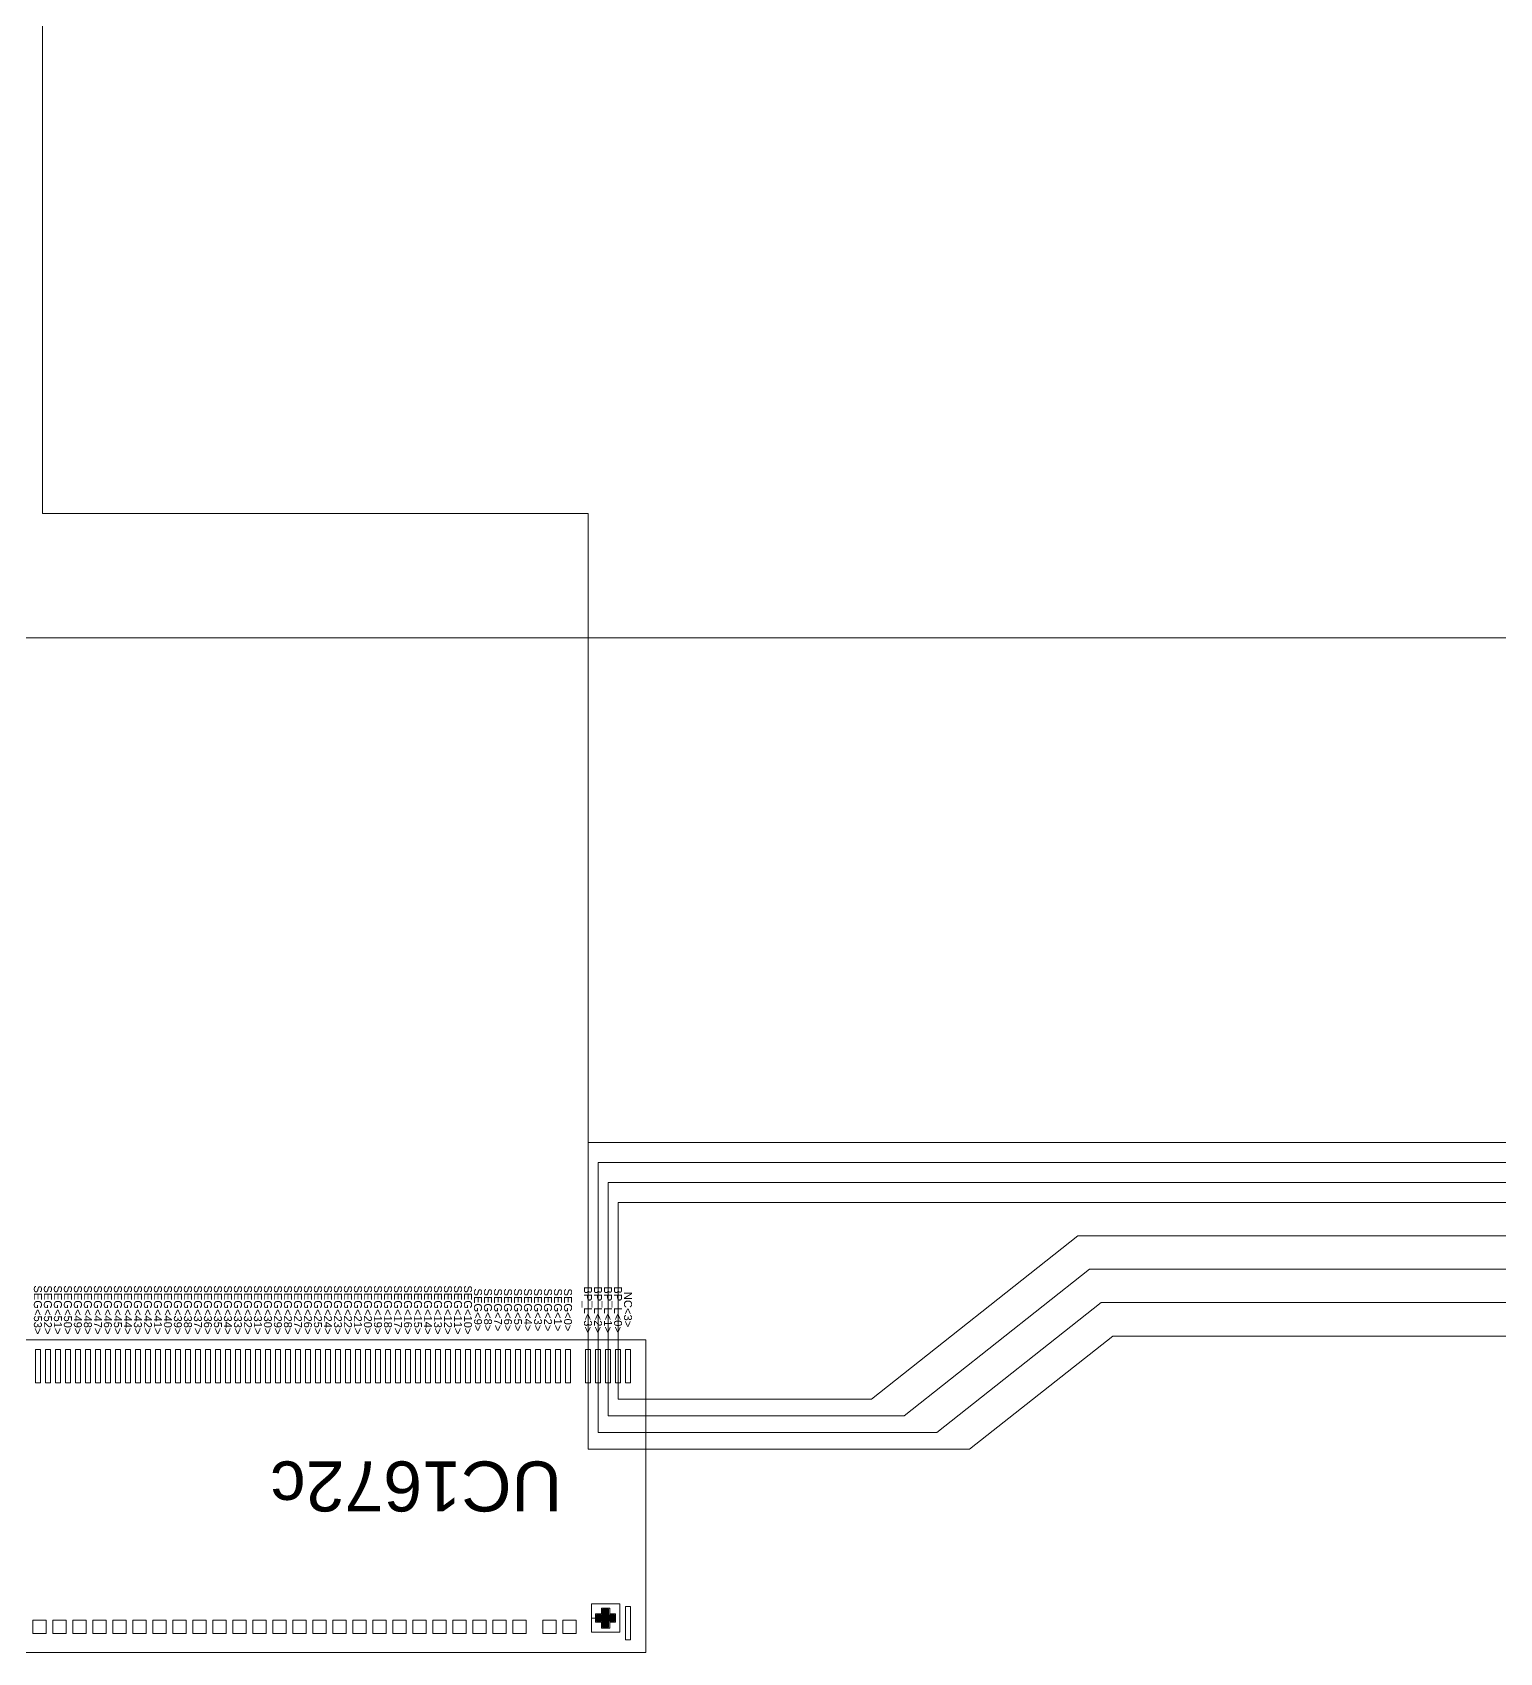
# Model space of a CAD drawing. Extents: x 105 to 1195, y -174 to 82.
# Drawn here: x 895.045 to 899.446, y -113.41 to -108.551 of the extents above; entities that cross this region are included whole.
import ezdxf
from ezdxf.enums import TextEntityAlignment as Align

# ---------------------------------------------------------------- set-up
doc = ezdxf.new("R2010")
doc.units = 0
doc.header["$MEASUREMENT"] = 0
doc.linetypes.add('AUSGEZOGEN', pattern=[0])
doc.layers.get('0').update_dxf_attribs({"linetype": 'AUSGEZOGEN'})
doc.layers.add('COM', color=1, linetype='Continuous')
doc.layers.add('S', color=2, linetype='Continuous', lineweight=0)
doc.styles.add('Arial', font='arial.ttf', dxfattribs={"height": 24})

# ---------------------------------------------------------------- blocks, each defined once
blk = doc.blocks.new('0')
at = {"lineweight": 5}
blk.add_line((86, 6), (0, 6), dxfattribs=at)
for points in [[(41.3313, 2.9562), (41.3313, 3.8942), (37.2933, 3.8942), (37.2933, 2.9562)], [(39.5158, 3.7652), (39.5158, 3.8652), (39.5008, 3.8652), (39.5008, 3.7652)], [(39.5458, 3.7652), (39.5458, 3.8652), (39.5308, 3.8652), (39.5308, 3.7652)], [(39.5758, 3.7652), (39.5758, 3.8652), (39.5608, 3.8652), (39.5608, 3.7652)], [(39.6058, 3.7652), (39.6058, 3.8652), (39.5908, 3.8652), (39.5908, 3.7652)], [(39.6358, 3.7652), (39.6358, 3.8652), (39.6208, 3.8652), (39.6208, 3.7652)], [(39.6658, 3.7652), (39.6658, 3.8652), (39.6508, 3.8652), (39.6508, 3.7652)], [(39.6958, 3.7652), (39.6958, 3.8652), (39.6808, 3.8652), (39.6808, 3.7652)], [(39.7258, 3.7652), (39.7258, 3.8652), (39.7108, 3.8652), (39.7108, 3.7652)], [(39.7558, 3.7652), (39.7558, 3.8652), (39.7408, 3.8652), (39.7408, 3.7652)], [(39.7858, 3.7652), (39.7858, 3.8652), (39.7708, 3.8652), (39.7708, 3.7652)], [(39.8158, 3.7652), (39.8158, 3.8652), (39.8008, 3.8652), (39.8008, 3.7652)], [(39.8458, 3.7652), (39.8458, 3.8652), (39.8308, 3.8652), (39.8308, 3.7652)], [(39.8758, 3.7652), (39.8758, 3.8652), (39.8608, 3.8652), (39.8608, 3.7652)], [(39.9058, 3.7652), (39.9058, 3.8652), (39.8908, 3.8652), (39.8908, 3.7652)], [(39.9358, 3.7652), (39.9358, 3.8652), (39.9208, 3.8652), (39.9208, 3.7652)], [(39.9658, 3.7652), (39.9658, 3.8652), (39.9508, 3.8652), (39.9508, 3.7652)], [(39.9958, 3.7652), (39.9958, 3.8652), (39.9808, 3.8652), (39.9808, 3.7652)], [(40.0258, 3.7652), (40.0258, 3.8652), (40.0108, 3.8652), (40.0108, 3.7652)], [(40.0558, 3.7652), (40.0558, 3.8652), (40.0408, 3.8652), (40.0408, 3.7652)], [(40.0858, 3.7652), (40.0858, 3.8652), (40.0708, 3.8652), (40.0708, 3.7652)], [(40.1158, 3.7652), (40.1158, 3.8652), (40.1008, 3.8652), (40.1008, 3.7652)], [(40.1458, 3.7652), (40.1458, 3.8652), (40.1308, 3.8652), (40.1308, 3.7652)], [(40.1758, 3.7652), (40.1758, 3.8652), (40.1608, 3.8652), (40.1608, 3.7652)], [(40.2058, 3.7652), (40.2058, 3.8652), (40.1908, 3.8652), (40.1908, 3.7652)], [(40.2358, 3.7652), (40.2358, 3.8652), (40.2208, 3.8652), (40.2208, 3.7652)], [(40.2658, 3.7652), (40.2658, 3.8652), (40.2508, 3.8652), (40.2508, 3.7652)], [(40.2958, 3.7652), (40.2958, 3.8652), (40.2808, 3.8652), (40.2808, 3.7652)], [(40.3258, 3.7652), (40.3258, 3.8652), (40.3108, 3.8652), (40.3108, 3.7652)], [(40.3558, 3.7652), (40.3558, 3.8652), (40.3408, 3.8652), (40.3408, 3.7652)], [(40.3858, 3.7652), (40.3858, 3.8652), (40.3708, 3.8652), (40.3708, 3.7652)], [(40.4158, 3.7652), (40.4158, 3.8652), (40.4008, 3.8652), (40.4008, 3.7652)], [(40.4458, 3.7652), (40.4458, 3.8652), (40.4308, 3.8652), (40.4308, 3.7652)], [(40.4758, 3.7652), (40.4758, 3.8652), (40.4608, 3.8652), (40.4608, 3.7652)], [(40.5058, 3.7652), (40.5058, 3.8652), (40.4908, 3.8652), (40.4908, 3.7652)], [(40.5358, 3.7652), (40.5358, 3.8652), (40.5208, 3.8652), (40.5208, 3.7652)], [(40.5658, 3.7652), (40.5658, 3.8652), (40.5508, 3.8652), (40.5508, 3.7652)], [(40.5958, 3.7652), (40.5958, 3.8652), (40.5808, 3.8652), (40.5808, 3.7652)], [(40.6258, 3.7652), (40.6258, 3.8652), (40.6108, 3.8652), (40.6108, 3.7652)], [(40.6558, 3.7652), (40.6558, 3.8652), (40.6408, 3.8652), (40.6408, 3.7652)], [(40.6858, 3.7652), (40.6858, 3.8652), (40.6708, 3.8652), (40.6708, 3.7652)], [(40.7158, 3.7652), (40.7158, 3.8652), (40.7008, 3.8652), (40.7008, 3.7652)], [(40.7458, 3.7652), (40.7458, 3.8652), (40.7308, 3.8652), (40.7308, 3.7652)], [(40.7758, 3.7652), (40.7758, 3.8652), (40.7608, 3.8652), (40.7608, 3.7652)], [(40.8058, 3.7652), (40.8058, 3.8652), (40.7908, 3.8652), (40.7908, 3.7652)], [(40.8358, 3.7652), (40.8358, 3.8652), (40.8208, 3.8652), (40.8208, 3.7652)], [(40.8658, 3.7652), (40.8658, 3.8652), (40.8508, 3.8652), (40.8508, 3.7652)], [(40.8958, 3.7652), (40.8958, 3.8652), (40.8808, 3.8652), (40.8808, 3.7652)], [(40.9258, 3.7652), (40.9258, 3.8652), (40.9108, 3.8652), (40.9108, 3.7652)], [(40.9558, 3.7652), (40.9558, 3.8652), (40.9408, 3.8652), (40.9408, 3.7652)], [(40.9858, 3.7652), (40.9858, 3.8652), (40.9708, 3.8652), (40.9708, 3.7652)], [(41.0158, 3.7652), (41.0158, 3.8652), (41.0008, 3.8652), (41.0008, 3.7652)], [(41.0458, 3.7652), (41.0458, 3.8652), (41.0308, 3.8652), (41.0308, 3.7652)], [(41.0758, 3.7652), (41.0758, 3.8652), (41.0608, 3.8652), (41.0608, 3.7652)], [(41.1058, 3.7652), (41.1058, 3.8652), (41.0908, 3.8652), (41.0908, 3.7652)], [(41.1658, 3.7652), (41.1658, 3.8652), (41.1508, 3.8652), (41.1508, 3.7652)], [(41.1958, 3.7652), (41.1958, 3.8652), (41.1808, 3.8652), (41.1808, 3.7652)], [(41.2258, 3.7652), (41.2258, 3.8652), (41.2108, 3.8652), (41.2108, 3.7652)], [(41.2558, 3.7652), (41.2558, 3.8652), (41.2408, 3.8652), (41.2408, 3.7652)], [(41.2858, 3.7652), (41.2858, 3.8652), (41.2708, 3.8652), (41.2708, 3.7652)], [(41.2533, 3.1022), (41.1683, 3.1022), (41.1683, 3.0172), (41.2533, 3.0172)], [(41.1983, 3.0722), (41.1983, 3.0897), (41.2233, 3.0897), (41.2233, 3.0722), (41.2408, 3.0722), (41.2408, 3.0472), (41.2233, 3.0472), (41.2233, 3.0297), (41.1983, 3.0297), (41.1983, 3.0472), (41.1808, 3.0472), (41.1808, 3.0722)], [(41.185, 3.0679), (41.185, 3.0691), (41.1838, 3.0691), (41.1838, 3.0679)], [(41.185, 3.0657), (41.185, 3.0669), (41.1838, 3.0669), (41.1838, 3.0657)], [(41.185, 3.0635), (41.185, 3.0647), (41.1838, 3.0647), (41.1838, 3.0635)], [(41.185, 3.0613), (41.185, 3.0625), (41.1838, 3.0625), (41.1838, 3.0613)], [(41.1872, 3.0691), (41.186, 3.0691), (41.186, 3.0679), (41.1872, 3.0679)], [(41.1872, 3.0669), (41.186, 3.0669), (41.186, 3.0657), (41.1872, 3.0657)], [(41.1872, 3.0647), (41.186, 3.0647), (41.186, 3.0635), (41.1872, 3.0635)], [(41.1872, 3.0625), (41.186, 3.0625), (41.186, 3.0613), (41.1872, 3.0613)], [(41.1894, 3.0679), (41.1894, 3.0691), (41.1882, 3.0691), (41.1882, 3.0679)], [(41.1894, 3.0657), (41.1894, 3.0669), (41.1882, 3.0669), (41.1882, 3.0657)], [(41.1894, 3.0635), (41.1894, 3.0647), (41.1882, 3.0647), (41.1882, 3.0635)], [(41.1894, 3.0613), (41.1894, 3.0625), (41.1882, 3.0625), (41.1882, 3.0613)], [(41.1916, 3.0679), (41.1916, 3.0691), (41.1904, 3.0691), (41.1904, 3.0679)], [(41.1916, 3.0657), (41.1916, 3.0669), (41.1904, 3.0669), (41.1904, 3.0657)], [(41.1916, 3.0635), (41.1916, 3.0647), (41.1904, 3.0647), (41.1904, 3.0635)], [(41.1916, 3.0613), (41.1916, 3.0625), (41.1904, 3.0625), (41.1904, 3.0613)], [(41.1938, 3.0679), (41.1938, 3.0691), (41.1926, 3.0691), (41.1926, 3.0679)], [(41.1938, 3.0657), (41.1938, 3.0669), (41.1926, 3.0669), (41.1926, 3.0657)], [(41.1938, 3.0635), (41.1938, 3.0647), (41.1926, 3.0647), (41.1926, 3.0635)], [(41.1938, 3.0613), (41.1938, 3.0625), (41.1926, 3.0625), (41.1926, 3.0613)], [(41.196, 3.0679), (41.196, 3.0691), (41.1948, 3.0691), (41.1948, 3.0679)], [(41.196, 3.0657), (41.196, 3.0669), (41.1948, 3.0669), (41.1948, 3.0657)], [(41.196, 3.0635), (41.196, 3.0647), (41.1948, 3.0647), (41.1948, 3.0635)], [(41.196, 3.0613), (41.196, 3.0625), (41.1948, 3.0625), (41.1948, 3.0613)], [(41.1982, 3.0679), (41.1982, 3.0691), (41.197, 3.0691), (41.197, 3.0679)], [(41.1982, 3.0657), (41.1982, 3.0669), (41.197, 3.0669), (41.197, 3.0657)], [(41.1982, 3.0635), (41.1982, 3.0647), (41.197, 3.0647), (41.197, 3.0635)], [(41.1982, 3.0613), (41.1982, 3.0625), (41.197, 3.0625), (41.197, 3.0613)], [(41.2004, 3.0679), (41.2004, 3.0691), (41.1992, 3.0691), (41.1992, 3.0679)], [(41.2004, 3.0657), (41.2004, 3.0669), (41.1992, 3.0669), (41.1992, 3.0657)], [(41.2004, 3.0635), (41.2004, 3.0647), (41.1992, 3.0647), (41.1992, 3.0635)], [(41.2004, 3.0613), (41.2004, 3.0625), (41.1992, 3.0625), (41.1992, 3.0613)], [(41.2026, 3.0855), (41.2026, 3.0867), (41.2014, 3.0867), (41.2014, 3.0855)], [(41.2026, 3.0833), (41.2026, 3.0845), (41.2014, 3.0845), (41.2014, 3.0833)], [(41.2026, 3.0823), (41.2014, 3.0823), (41.2014, 3.0811), (41.2026, 3.0811)], [(41.2026, 3.0789), (41.2026, 3.0801), (41.2014, 3.0801), (41.2014, 3.0789)], [(41.2026, 3.0767), (41.2026, 3.0779), (41.2014, 3.0779), (41.2014, 3.0767)], [(41.2026, 3.0745), (41.2026, 3.0757), (41.2014, 3.0757), (41.2014, 3.0745)], [(41.2026, 3.0735), (41.2014, 3.0735), (41.2014, 3.0723), (41.2026, 3.0723)], [(41.2026, 3.0701), (41.2026, 3.0713), (41.2014, 3.0713), (41.2014, 3.0701)], [(41.2026, 3.0679), (41.2026, 3.0691), (41.2014, 3.0691), (41.2014, 3.0679)], [(41.2026, 3.0669), (41.2014, 3.0669), (41.2014, 3.0657), (41.2026, 3.0657)], [(41.2026, 3.0635), (41.2026, 3.0647), (41.2014, 3.0647), (41.2014, 3.0635)], [(41.2026, 3.0613), (41.2026, 3.0625), (41.2014, 3.0625), (41.2014, 3.0613)], [(41.2048, 3.0855), (41.2048, 3.0867), (41.2036, 3.0867), (41.2036, 3.0855)], [(41.2048, 3.0833), (41.2048, 3.0845), (41.2036, 3.0845), (41.2036, 3.0833)], [(41.2048, 3.0823), (41.2036, 3.0823), (41.2036, 3.0811), (41.2048, 3.0811)], [(41.2048, 3.0789), (41.2048, 3.0801), (41.2036, 3.0801), (41.2036, 3.0789)], [(41.2048, 3.0767), (41.2048, 3.0779), (41.2036, 3.0779), (41.2036, 3.0767)], [(41.2048, 3.0745), (41.2048, 3.0757), (41.2036, 3.0757), (41.2036, 3.0745)], [(41.2048, 3.0735), (41.2036, 3.0735), (41.2036, 3.0723), (41.2048, 3.0723)], [(41.2048, 3.0701), (41.2048, 3.0713), (41.2036, 3.0713), (41.2036, 3.0701)], [(41.2048, 3.0679), (41.2048, 3.0691), (41.2036, 3.0691), (41.2036, 3.0679)], [(41.2048, 3.0657), (41.2048, 3.0669), (41.2036, 3.0669), (41.2036, 3.0657)], [(41.2048, 3.0635), (41.2048, 3.0647), (41.2036, 3.0647), (41.2036, 3.0635)], [(41.2048, 3.0613), (41.2048, 3.0625), (41.2036, 3.0625), (41.2036, 3.0613)], [(41.207, 3.0855), (41.207, 3.0867), (41.2058, 3.0867), (41.2058, 3.0855)], [(41.207, 3.0833), (41.207, 3.0845), (41.2058, 3.0845), (41.2058, 3.0833)], [(41.207, 3.0823), (41.2058, 3.0823), (41.2058, 3.0811), (41.207, 3.0811)], [(41.207, 3.0789), (41.207, 3.0801), (41.2058, 3.0801), (41.2058, 3.0789)], [(41.207, 3.0767), (41.207, 3.0779), (41.2058, 3.0779), (41.2058, 3.0767)], [(41.207, 3.0745), (41.207, 3.0757), (41.2058, 3.0757), (41.2058, 3.0745)], [(41.207, 3.0735), (41.2058, 3.0735), (41.2058, 3.0723), (41.207, 3.0723)], [(41.207, 3.0701), (41.207, 3.0713), (41.2058, 3.0713), (41.2058, 3.0701)], [(41.207, 3.0679), (41.207, 3.0691), (41.2058, 3.0691), (41.2058, 3.0679)], [(41.207, 3.0657), (41.207, 3.0669), (41.2058, 3.0669), (41.2058, 3.0657)], [(41.207, 3.0635), (41.207, 3.0647), (41.2058, 3.0647), (41.2058, 3.0635)], [(41.207, 3.0613), (41.207, 3.0625), (41.2058, 3.0625), (41.2058, 3.0613)], [(41.2092, 3.0855), (41.2092, 3.0867), (41.208, 3.0867), (41.208, 3.0855)], [(41.2092, 3.0833), (41.2092, 3.0845), (41.208, 3.0845), (41.208, 3.0833)], [(41.2092, 3.0823), (41.208, 3.0823), (41.208, 3.0811), (41.2092, 3.0811)], [(41.2092, 3.0789), (41.2092, 3.0801), (41.208, 3.0801), (41.208, 3.0789)], [(41.2092, 3.0767), (41.2092, 3.0779), (41.208, 3.0779), (41.208, 3.0767)], [(41.2092, 3.0745), (41.2092, 3.0757), (41.208, 3.0757), (41.208, 3.0745)], [(41.2092, 3.0735), (41.208, 3.0735), (41.208, 3.0723), (41.2092, 3.0723)], [(41.2092, 3.0701), (41.2092, 3.0713), (41.208, 3.0713), (41.208, 3.0701)], [(41.2092, 3.0679), (41.2092, 3.0691), (41.208, 3.0691), (41.208, 3.0679)], [(41.2092, 3.0657), (41.2092, 3.0669), (41.208, 3.0669), (41.208, 3.0657)], [(41.2092, 3.0635), (41.2092, 3.0647), (41.208, 3.0647), (41.208, 3.0635)], [(41.2092, 3.0613), (41.2092, 3.0625), (41.208, 3.0625), (41.208, 3.0613)], [(41.2114, 3.0855), (41.2114, 3.0867), (41.2102, 3.0867), (41.2102, 3.0855)], [(41.2114, 3.0833), (41.2114, 3.0845), (41.2102, 3.0845), (41.2102, 3.0833)], [(41.2114, 3.0823), (41.2102, 3.0823), (41.2102, 3.0811), (41.2114, 3.0811)], [(41.2114, 3.0789), (41.2114, 3.0801), (41.2102, 3.0801), (41.2102, 3.0789)], [(41.2114, 3.0767), (41.2114, 3.0779), (41.2102, 3.0779), (41.2102, 3.0767)], [(41.2114, 3.0745), (41.2114, 3.0757), (41.2102, 3.0757), (41.2102, 3.0745)], [(41.2114, 3.0735), (41.2102, 3.0735), (41.2102, 3.0723), (41.2114, 3.0723)], [(41.2114, 3.0701), (41.2114, 3.0713), (41.2102, 3.0713), (41.2102, 3.0701)], [(41.2114, 3.0679), (41.2114, 3.0691), (41.2102, 3.0691), (41.2102, 3.0679)], [(41.2114, 3.0657), (41.2114, 3.0669), (41.2102, 3.0669), (41.2102, 3.0657)], [(41.2114, 3.0635), (41.2114, 3.0647), (41.2102, 3.0647), (41.2102, 3.0635)], [(41.2114, 3.0613), (41.2114, 3.0625), (41.2102, 3.0625), (41.2102, 3.0613)], [(41.2136, 3.0855), (41.2136, 3.0867), (41.2124, 3.0867), (41.2124, 3.0855)], [(41.2136, 3.0833), (41.2136, 3.0845), (41.2124, 3.0845), (41.2124, 3.0833)], [(41.2136, 3.0823), (41.2124, 3.0823), (41.2124, 3.0811), (41.2136, 3.0811)], [(41.2136, 3.0789), (41.2136, 3.0801), (41.2124, 3.0801), (41.2124, 3.0789)], [(41.2136, 3.0767), (41.2136, 3.0779), (41.2124, 3.0779), (41.2124, 3.0767)], [(41.2136, 3.0745), (41.2136, 3.0757), (41.2124, 3.0757), (41.2124, 3.0745)], [(41.2136, 3.0735), (41.2124, 3.0735), (41.2124, 3.0723), (41.2136, 3.0723)], [(41.2136, 3.0701), (41.2136, 3.0713), (41.2124, 3.0713), (41.2124, 3.0701)], [(41.2136, 3.0679), (41.2136, 3.0691), (41.2124, 3.0691), (41.2124, 3.0679)], [(41.2136, 3.0657), (41.2136, 3.0669), (41.2124, 3.0669), (41.2124, 3.0657)], [(41.2136, 3.0635), (41.2136, 3.0647), (41.2124, 3.0647), (41.2124, 3.0635)], [(41.2136, 3.0613), (41.2136, 3.0625), (41.2124, 3.0625), (41.2124, 3.0613)], [(41.2158, 3.0855), (41.2158, 3.0867), (41.2146, 3.0867), (41.2146, 3.0855)], [(41.2158, 3.0833), (41.2158, 3.0845), (41.2146, 3.0845), (41.2146, 3.0833)], [(41.2158, 3.0823), (41.2146, 3.0823), (41.2146, 3.0811), (41.2158, 3.0811)], [(41.2158, 3.0789), (41.2158, 3.0801), (41.2146, 3.0801), (41.2146, 3.0789)], [(41.2158, 3.0767), (41.2158, 3.0779), (41.2146, 3.0779), (41.2146, 3.0767)], [(41.2158, 3.0745), (41.2158, 3.0757), (41.2146, 3.0757), (41.2146, 3.0745)], [(41.2158, 3.0735), (41.2146, 3.0735), (41.2146, 3.0723), (41.2158, 3.0723)], [(41.2158, 3.0701), (41.2158, 3.0713), (41.2146, 3.0713), (41.2146, 3.0701)], [(41.2158, 3.0679), (41.2158, 3.0691), (41.2146, 3.0691), (41.2146, 3.0679)], [(41.2158, 3.0657), (41.2158, 3.0669), (41.2146, 3.0669), (41.2146, 3.0657)], [(41.2158, 3.0635), (41.2158, 3.0647), (41.2146, 3.0647), (41.2146, 3.0635)], [(41.2158, 3.0613), (41.2158, 3.0625), (41.2146, 3.0625), (41.2146, 3.0613)], [(41.218, 3.0855), (41.218, 3.0867), (41.2168, 3.0867), (41.2168, 3.0855)], [(41.218, 3.0833), (41.218, 3.0845), (41.2168, 3.0845), (41.2168, 3.0833)], [(41.218, 3.0823), (41.2168, 3.0823), (41.2168, 3.0811), (41.218, 3.0811)], [(41.218, 3.0789), (41.218, 3.0801), (41.2168, 3.0801), (41.2168, 3.0789)], [(41.218, 3.0767), (41.218, 3.0779), (41.2168, 3.0779), (41.2168, 3.0767)], [(41.218, 3.0745), (41.218, 3.0757), (41.2168, 3.0757), (41.2168, 3.0745)], [(41.218, 3.0735), (41.2168, 3.0735), (41.2168, 3.0723), (41.218, 3.0723)], [(41.218, 3.0701), (41.218, 3.0713), (41.2168, 3.0713), (41.2168, 3.0701)], [(41.218, 3.0679), (41.218, 3.0691), (41.2168, 3.0691), (41.2168, 3.0679)], [(41.218, 3.0657), (41.218, 3.0669), (41.2168, 3.0669), (41.2168, 3.0657)], [(41.218, 3.0635), (41.218, 3.0647), (41.2168, 3.0647), (41.2168, 3.0635)], [(41.218, 3.0613), (41.218, 3.0625), (41.2168, 3.0625), (41.2168, 3.0613)], [(41.2202, 3.0855), (41.2202, 3.0867), (41.219, 3.0867), (41.219, 3.0855)], [(41.2202, 3.0833), (41.2202, 3.0845), (41.219, 3.0845), (41.219, 3.0833)], [(41.2202, 3.0823), (41.219, 3.0823), (41.219, 3.0811), (41.2202, 3.0811)], [(41.2202, 3.0789), (41.2202, 3.0801), (41.219, 3.0801), (41.219, 3.0789)], [(41.2202, 3.0767), (41.2202, 3.0779), (41.219, 3.0779), (41.219, 3.0767)], [(41.2202, 3.0745), (41.2202, 3.0757), (41.219, 3.0757), (41.219, 3.0745)], [(41.2202, 3.0735), (41.219, 3.0735), (41.219, 3.0723), (41.2202, 3.0723)], [(41.2202, 3.0701), (41.2202, 3.0713), (41.219, 3.0713), (41.219, 3.0701)], [(41.2202, 3.0679), (41.2202, 3.0691), (41.219, 3.0691), (41.219, 3.0679)], [(41.2202, 3.0657), (41.2202, 3.0669), (41.219, 3.0669), (41.219, 3.0657)], [(41.2202, 3.0635), (41.2202, 3.0647), (41.219, 3.0647), (41.219, 3.0635)], [(41.2202, 3.0613), (41.2202, 3.0625), (41.219, 3.0625), (41.219, 3.0613)], [(41.2224, 3.0679), (41.2224, 3.0691), (41.2212, 3.0691), (41.2212, 3.0679)], [(41.2224, 3.0657), (41.2224, 3.0669), (41.2212, 3.0669), (41.2212, 3.0657)], [(41.2224, 3.0635), (41.2224, 3.0647), (41.2212, 3.0647), (41.2212, 3.0635)], [(41.2224, 3.0613), (41.2224, 3.0625), (41.2212, 3.0625), (41.2212, 3.0613)], [(41.2246, 3.0679), (41.2246, 3.0691), (41.2234, 3.0691), (41.2234, 3.0679)], [(41.2246, 3.0657), (41.2246, 3.0669), (41.2234, 3.0669), (41.2234, 3.0657)], [(41.2246, 3.0635), (41.2246, 3.0647), (41.2234, 3.0647), (41.2234, 3.0635)], [(41.2246, 3.0613), (41.2246, 3.0625), (41.2234, 3.0625), (41.2234, 3.0613)], [(41.2268, 3.0679), (41.2268, 3.0691), (41.2256, 3.0691), (41.2256, 3.0679)], [(41.2268, 3.0657), (41.2268, 3.0669), (41.2256, 3.0669), (41.2256, 3.0657)], [(41.2268, 3.0635), (41.2268, 3.0647), (41.2256, 3.0647), (41.2256, 3.0635)], [(41.2268, 3.0613), (41.2268, 3.0625), (41.2256, 3.0625), (41.2256, 3.0613)], [(41.229, 3.0679), (41.229, 3.0691), (41.2278, 3.0691), (41.2278, 3.0679)], [(41.229, 3.0657), (41.229, 3.0669), (41.2278, 3.0669), (41.2278, 3.0657)], [(41.229, 3.0635), (41.229, 3.0647), (41.2278, 3.0647), (41.2278, 3.0635)], [(41.229, 3.0613), (41.229, 3.0625), (41.2278, 3.0625), (41.2278, 3.0613)], [(41.2312, 3.0679), (41.2312, 3.0691), (41.23, 3.0691), (41.23, 3.0679)], [(41.2312, 3.0657), (41.2312, 3.0669), (41.23, 3.0669), (41.23, 3.0657)], [(41.2312, 3.0635), (41.2312, 3.0647), (41.23, 3.0647), (41.23, 3.0635)], [(41.2312, 3.0613), (41.2312, 3.0625), (41.23, 3.0625), (41.23, 3.0613)], [(41.2334, 3.0679), (41.2334, 3.0691), (41.2322, 3.0691), (41.2322, 3.0679)], [(41.2334, 3.0657), (41.2334, 3.0669), (41.2322, 3.0669), (41.2322, 3.0657)], [(41.2334, 3.0635), (41.2334, 3.0647), (41.2322, 3.0647), (41.2322, 3.0635)], [(41.2334, 3.0613), (41.2334, 3.0625), (41.2322, 3.0625), (41.2322, 3.0613)], [(41.2356, 3.0679), (41.2356, 3.0691), (41.2344, 3.0691), (41.2344, 3.0679)], [(41.2356, 3.0657), (41.2356, 3.0669), (41.2344, 3.0669), (41.2344, 3.0657)], [(41.2356, 3.0635), (41.2356, 3.0647), (41.2344, 3.0647), (41.2344, 3.0635)], [(41.2356, 3.0613), (41.2356, 3.0625), (41.2344, 3.0625), (41.2344, 3.0613)], [(41.2378, 3.0679), (41.2378, 3.0691), (41.2366, 3.0691), (41.2366, 3.0679)], [(41.2378, 3.0657), (41.2378, 3.0669), (41.2366, 3.0669), (41.2366, 3.0657)], [(41.2378, 3.0635), (41.2378, 3.0647), (41.2366, 3.0647), (41.2366, 3.0635)], [(41.2378, 3.0613), (41.2378, 3.0625), (41.2366, 3.0625), (41.2366, 3.0613)], [(41.2708, 2.9942), (41.2858, 2.9942), (41.2858, 3.0942), (41.2708, 3.0942)], [(39.5333, 3.0132), (39.5333, 3.0532), (39.4933, 3.0532), (39.4933, 3.0132)], [(39.5933, 3.0132), (39.5933, 3.0532), (39.5533, 3.0532), (39.5533, 3.0132)], [(39.6533, 3.0132), (39.6533, 3.0532), (39.6133, 3.0532), (39.6133, 3.0132)], [(39.7133, 3.0132), (39.7133, 3.0532), (39.6733, 3.0532), (39.6733, 3.0132)], [(39.7733, 3.0132), (39.7733, 3.0532), (39.7333, 3.0532), (39.7333, 3.0132)], [(39.8333, 3.0132), (39.8333, 3.0532), (39.7933, 3.0532), (39.7933, 3.0132)], [(39.8933, 3.0132), (39.8933, 3.0532), (39.8533, 3.0532), (39.8533, 3.0132)], [(39.9533, 3.0132), (39.9533, 3.0532), (39.9133, 3.0532), (39.9133, 3.0132)], [(40.0133, 3.0132), (40.0133, 3.0532), (39.9733, 3.0532), (39.9733, 3.0132)], [(40.0733, 3.0132), (40.0733, 3.0532), (40.0333, 3.0532), (40.0333, 3.0132)], [(40.1333, 3.0132), (40.1333, 3.0532), (40.0933, 3.0532), (40.0933, 3.0132)], [(40.1933, 3.0132), (40.1933, 3.0532), (40.1533, 3.0532), (40.1533, 3.0132)], [(40.2533, 3.0132), (40.2533, 3.0532), (40.2133, 3.0532), (40.2133, 3.0132)], [(40.3133, 3.0132), (40.3133, 3.0532), (40.2733, 3.0532), (40.2733, 3.0132)], [(40.3733, 3.0132), (40.3733, 3.0532), (40.3333, 3.0532), (40.3333, 3.0132)], [(40.4333, 3.0132), (40.4333, 3.0532), (40.3933, 3.0532), (40.3933, 3.0132)], [(40.4933, 3.0132), (40.4933, 3.0532), (40.4533, 3.0532), (40.4533, 3.0132)], [(40.5533, 3.0132), (40.5533, 3.0532), (40.5133, 3.0532), (40.5133, 3.0132)], [(40.6133, 3.0132), (40.6133, 3.0532), (40.5733, 3.0532), (40.5733, 3.0132)], [(40.6733, 3.0132), (40.6733, 3.0532), (40.6333, 3.0532), (40.6333, 3.0132)], [(40.7333, 3.0132), (40.7333, 3.0532), (40.6933, 3.0532), (40.6933, 3.0132)], [(40.7933, 3.0132), (40.7933, 3.0532), (40.7533, 3.0532), (40.7533, 3.0132)], [(40.8533, 3.0132), (40.8533, 3.0532), (40.8133, 3.0532), (40.8133, 3.0132)], [(40.9133, 3.0132), (40.9133, 3.0532), (40.8733, 3.0532), (40.8733, 3.0132)], [(40.9733, 3.0132), (40.9733, 3.0532), (40.9333, 3.0532), (40.9333, 3.0132)], [(41.0233, 3.0532), (41.0233, 3.0132), (41.0633, 3.0132), (41.0633, 3.0532)], [(41.0833, 3.0132), (41.1233, 3.0132), (41.1233, 3.0532), (41.0833, 3.0532)], [(41.185, 3.0591), (41.185, 3.0603), (41.1838, 3.0603), (41.1838, 3.0591)], [(41.185, 3.0569), (41.185, 3.0581), (41.1838, 3.0581), (41.1838, 3.0569)], [(41.185, 3.0547), (41.185, 3.0559), (41.1838, 3.0559), (41.1838, 3.0547)], [(41.185, 3.0525), (41.185, 3.0537), (41.1838, 3.0537), (41.1838, 3.0525)], [(41.185, 3.0503), (41.185, 3.0515), (41.1838, 3.0515), (41.1838, 3.0503)], [(41.1872, 3.0603), (41.186, 3.0603), (41.186, 3.0591), (41.1872, 3.0591)], [(41.1872, 3.0581), (41.186, 3.0581), (41.186, 3.0569), (41.1872, 3.0569)], [(41.1872, 3.0559), (41.186, 3.0559), (41.186, 3.0547), (41.1872, 3.0547)], [(41.1872, 3.0537), (41.186, 3.0537), (41.186, 3.0525), (41.1872, 3.0525)], [(41.1872, 3.0515), (41.186, 3.0515), (41.186, 3.0503), (41.1872, 3.0503)], [(41.1894, 3.0591), (41.1894, 3.0603), (41.1882, 3.0603), (41.1882, 3.0591)], [(41.1894, 3.0569), (41.1894, 3.0581), (41.1882, 3.0581), (41.1882, 3.0569)], [(41.1894, 3.0547), (41.1894, 3.0559), (41.1882, 3.0559), (41.1882, 3.0547)], [(41.1894, 3.0525), (41.1894, 3.0537), (41.1882, 3.0537), (41.1882, 3.0525)], [(41.1894, 3.0503), (41.1894, 3.0515), (41.1882, 3.0515), (41.1882, 3.0503)], [(41.1916, 3.0591), (41.1916, 3.0603), (41.1904, 3.0603), (41.1904, 3.0591)], [(41.1916, 3.0569), (41.1916, 3.0581), (41.1904, 3.0581), (41.1904, 3.0569)], [(41.1916, 3.0547), (41.1916, 3.0559), (41.1904, 3.0559), (41.1904, 3.0547)], [(41.1916, 3.0525), (41.1916, 3.0537), (41.1904, 3.0537), (41.1904, 3.0525)], [(41.1916, 3.0503), (41.1916, 3.0515), (41.1904, 3.0515), (41.1904, 3.0503)], [(41.1938, 3.0591), (41.1938, 3.0603), (41.1926, 3.0603), (41.1926, 3.0591)], [(41.1938, 3.0569), (41.1938, 3.0581), (41.1926, 3.0581), (41.1926, 3.0569)], [(41.1938, 3.0547), (41.1938, 3.0559), (41.1926, 3.0559), (41.1926, 3.0547)], [(41.1938, 3.0525), (41.1938, 3.0537), (41.1926, 3.0537), (41.1926, 3.0525)], [(41.1938, 3.0503), (41.1938, 3.0515), (41.1926, 3.0515), (41.1926, 3.0503)], [(41.196, 3.0591), (41.196, 3.0603), (41.1948, 3.0603), (41.1948, 3.0591)], [(41.196, 3.0569), (41.196, 3.0581), (41.1948, 3.0581), (41.1948, 3.0569)], [(41.196, 3.0547), (41.196, 3.0559), (41.1948, 3.0559), (41.1948, 3.0547)], [(41.196, 3.0525), (41.196, 3.0537), (41.1948, 3.0537), (41.1948, 3.0525)], [(41.196, 3.0503), (41.196, 3.0515), (41.1948, 3.0515), (41.1948, 3.0503)], [(41.1982, 3.0591), (41.1982, 3.0603), (41.197, 3.0603), (41.197, 3.0591)], [(41.1982, 3.0569), (41.1982, 3.0581), (41.197, 3.0581), (41.197, 3.0569)], [(41.1982, 3.0547), (41.1982, 3.0559), (41.197, 3.0559), (41.197, 3.0547)], [(41.1982, 3.0525), (41.1982, 3.0537), (41.197, 3.0537), (41.197, 3.0525)], [(41.1982, 3.0503), (41.1982, 3.0515), (41.197, 3.0515), (41.197, 3.0503)], [(41.2004, 3.0591), (41.2004, 3.0603), (41.1992, 3.0603), (41.1992, 3.0591)], [(41.2004, 3.0569), (41.2004, 3.0581), (41.1992, 3.0581), (41.1992, 3.0569)], [(41.2004, 3.0547), (41.2004, 3.0559), (41.1992, 3.0559), (41.1992, 3.0547)], [(41.2004, 3.0525), (41.2004, 3.0537), (41.1992, 3.0537), (41.1992, 3.0525)], [(41.2004, 3.0503), (41.2004, 3.0515), (41.1992, 3.0515), (41.1992, 3.0503)], [(41.2026, 3.0591), (41.2026, 3.0603), (41.2014, 3.0603), (41.2014, 3.0591)], [(41.2026, 3.0569), (41.2026, 3.0581), (41.2014, 3.0581), (41.2014, 3.0569)], [(41.2026, 3.0547), (41.2026, 3.0559), (41.2014, 3.0559), (41.2014, 3.0547)], [(41.2026, 3.0525), (41.2026, 3.0537), (41.2014, 3.0537), (41.2014, 3.0525)], [(41.2026, 3.0503), (41.2026, 3.0515), (41.2014, 3.0515), (41.2014, 3.0503)], [(41.2014, 3.0481), (41.2026, 3.0481), (41.2026, 3.0493), (41.2014, 3.0493)], [(41.2026, 3.0459), (41.2026, 3.0471), (41.2014, 3.0471), (41.2014, 3.0459)], [(41.2026, 3.0437), (41.2026, 3.0449), (41.2014, 3.0449), (41.2014, 3.0437)], [(41.2026, 3.0415), (41.2026, 3.0427), (41.2014, 3.0427), (41.2014, 3.0415)], [(41.2014, 3.0405), (41.2014, 3.0393), (41.2026, 3.0393), (41.2026, 3.0405)], [(41.2026, 3.0371), (41.2026, 3.0383), (41.2014, 3.0383), (41.2014, 3.0371)], [(41.2026, 3.0349), (41.2026, 3.0361), (41.2014, 3.0361), (41.2014, 3.0349)], [(41.2026, 3.0327), (41.2026, 3.0339), (41.2014, 3.0339), (41.2014, 3.0327)], [(41.2048, 3.0591), (41.2048, 3.0603), (41.2036, 3.0603), (41.2036, 3.0591)], [(41.2048, 3.0569), (41.2048, 3.0581), (41.2036, 3.0581), (41.2036, 3.0569)], [(41.2048, 3.0547), (41.2048, 3.0559), (41.2036, 3.0559), (41.2036, 3.0547)], [(41.2048, 3.0525), (41.2048, 3.0537), (41.2036, 3.0537), (41.2036, 3.0525)], [(41.2048, 3.0503), (41.2048, 3.0515), (41.2036, 3.0515), (41.2036, 3.0503)], [(41.2036, 3.0481), (41.2048, 3.0481), (41.2048, 3.0493), (41.2036, 3.0493)], [(41.2048, 3.0459), (41.2048, 3.0471), (41.2036, 3.0471), (41.2036, 3.0459)], [(41.2048, 3.0437), (41.2048, 3.0449), (41.2036, 3.0449), (41.2036, 3.0437)], [(41.2048, 3.0415), (41.2048, 3.0427), (41.2036, 3.0427), (41.2036, 3.0415)], [(41.2036, 3.0405), (41.2036, 3.0393), (41.2048, 3.0393), (41.2048, 3.0405)], [(41.2048, 3.0371), (41.2048, 3.0383), (41.2036, 3.0383), (41.2036, 3.0371)], [(41.2048, 3.0349), (41.2048, 3.0361), (41.2036, 3.0361), (41.2036, 3.0349)], [(41.2048, 3.0327), (41.2048, 3.0339), (41.2036, 3.0339), (41.2036, 3.0327)], [(41.207, 3.0591), (41.207, 3.0603), (41.2058, 3.0603), (41.2058, 3.0591)], [(41.207, 3.0569), (41.207, 3.0581), (41.2058, 3.0581), (41.2058, 3.0569)], [(41.207, 3.0547), (41.207, 3.0559), (41.2058, 3.0559), (41.2058, 3.0547)], [(41.207, 3.0525), (41.207, 3.0537), (41.2058, 3.0537), (41.2058, 3.0525)], [(41.207, 3.0503), (41.207, 3.0515), (41.2058, 3.0515), (41.2058, 3.0503)], [(41.2058, 3.0481), (41.207, 3.0481), (41.207, 3.0493), (41.2058, 3.0493)], [(41.207, 3.0459), (41.207, 3.0471), (41.2058, 3.0471), (41.2058, 3.0459)], [(41.207, 3.0437), (41.207, 3.0449), (41.2058, 3.0449), (41.2058, 3.0437)], [(41.207, 3.0415), (41.207, 3.0427), (41.2058, 3.0427), (41.2058, 3.0415)], [(41.2058, 3.0405), (41.2058, 3.0393), (41.207, 3.0393), (41.207, 3.0405)], [(41.207, 3.0371), (41.207, 3.0383), (41.2058, 3.0383), (41.2058, 3.0371)], [(41.207, 3.0349), (41.207, 3.0361), (41.2058, 3.0361), (41.2058, 3.0349)], [(41.207, 3.0327), (41.207, 3.0339), (41.2058, 3.0339), (41.2058, 3.0327)], [(41.2092, 3.0591), (41.2092, 3.0603), (41.208, 3.0603), (41.208, 3.0591)], [(41.2092, 3.0569), (41.2092, 3.0581), (41.208, 3.0581), (41.208, 3.0569)], [(41.2092, 3.0547), (41.2092, 3.0559), (41.208, 3.0559), (41.208, 3.0547)], [(41.2092, 3.0525), (41.2092, 3.0537), (41.208, 3.0537), (41.208, 3.0525)], [(41.2092, 3.0503), (41.2092, 3.0515), (41.208, 3.0515), (41.208, 3.0503)], [(41.208, 3.0481), (41.2092, 3.0481), (41.2092, 3.0493), (41.208, 3.0493)], [(41.2092, 3.0459), (41.2092, 3.0471), (41.208, 3.0471), (41.208, 3.0459)], [(41.2092, 3.0437), (41.2092, 3.0449), (41.208, 3.0449), (41.208, 3.0437)], [(41.2092, 3.0415), (41.2092, 3.0427), (41.208, 3.0427), (41.208, 3.0415)], [(41.208, 3.0405), (41.208, 3.0393), (41.2092, 3.0393), (41.2092, 3.0405)], [(41.2092, 3.0371), (41.2092, 3.0383), (41.208, 3.0383), (41.208, 3.0371)], [(41.2092, 3.0349), (41.2092, 3.0361), (41.208, 3.0361), (41.208, 3.0349)], [(41.2092, 3.0327), (41.2092, 3.0339), (41.208, 3.0339), (41.208, 3.0327)], [(41.2114, 3.0591), (41.2114, 3.0603), (41.2102, 3.0603), (41.2102, 3.0591)], [(41.2114, 3.0569), (41.2114, 3.0581), (41.2102, 3.0581), (41.2102, 3.0569)], [(41.2114, 3.0547), (41.2114, 3.0559), (41.2102, 3.0559), (41.2102, 3.0547)], [(41.2114, 3.0525), (41.2114, 3.0537), (41.2102, 3.0537), (41.2102, 3.0525)], [(41.2114, 3.0503), (41.2114, 3.0515), (41.2102, 3.0515), (41.2102, 3.0503)], [(41.2102, 3.0481), (41.2114, 3.0481), (41.2114, 3.0493), (41.2102, 3.0493)], [(41.2114, 3.0459), (41.2114, 3.0471), (41.2102, 3.0471), (41.2102, 3.0459)], [(41.2114, 3.0437), (41.2114, 3.0449), (41.2102, 3.0449), (41.2102, 3.0437)], [(41.2114, 3.0415), (41.2114, 3.0427), (41.2102, 3.0427), (41.2102, 3.0415)], [(41.2102, 3.0405), (41.2102, 3.0393), (41.2114, 3.0393), (41.2114, 3.0405)], [(41.2114, 3.0371), (41.2114, 3.0383), (41.2102, 3.0383), (41.2102, 3.0371)], [(41.2114, 3.0349), (41.2114, 3.0361), (41.2102, 3.0361), (41.2102, 3.0349)], [(41.2114, 3.0327), (41.2114, 3.0339), (41.2102, 3.0339), (41.2102, 3.0327)], [(41.2136, 3.0591), (41.2136, 3.0603), (41.2124, 3.0603), (41.2124, 3.0591)], [(41.2136, 3.0569), (41.2136, 3.0581), (41.2124, 3.0581), (41.2124, 3.0569)], [(41.2136, 3.0547), (41.2136, 3.0559), (41.2124, 3.0559), (41.2124, 3.0547)], [(41.2136, 3.0525), (41.2136, 3.0537), (41.2124, 3.0537), (41.2124, 3.0525)], [(41.2136, 3.0503), (41.2136, 3.0515), (41.2124, 3.0515), (41.2124, 3.0503)], [(41.2124, 3.0481), (41.2136, 3.0481), (41.2136, 3.0493), (41.2124, 3.0493)], [(41.2136, 3.0459), (41.2136, 3.0471), (41.2124, 3.0471), (41.2124, 3.0459)], [(41.2136, 3.0437), (41.2136, 3.0449), (41.2124, 3.0449), (41.2124, 3.0437)], [(41.2136, 3.0415), (41.2136, 3.0427), (41.2124, 3.0427), (41.2124, 3.0415)], [(41.2124, 3.0405), (41.2124, 3.0393), (41.2136, 3.0393), (41.2136, 3.0405)], [(41.2136, 3.0371), (41.2136, 3.0383), (41.2124, 3.0383), (41.2124, 3.0371)], [(41.2136, 3.0349), (41.2136, 3.0361), (41.2124, 3.0361), (41.2124, 3.0349)], [(41.2136, 3.0327), (41.2136, 3.0339), (41.2124, 3.0339), (41.2124, 3.0327)], [(41.2158, 3.0591), (41.2158, 3.0603), (41.2146, 3.0603), (41.2146, 3.0591)], [(41.2158, 3.0569), (41.2158, 3.0581), (41.2146, 3.0581), (41.2146, 3.0569)], [(41.2158, 3.0547), (41.2158, 3.0559), (41.2146, 3.0559), (41.2146, 3.0547)], [(41.2158, 3.0525), (41.2158, 3.0537), (41.2146, 3.0537), (41.2146, 3.0525)], [(41.2158, 3.0503), (41.2158, 3.0515), (41.2146, 3.0515), (41.2146, 3.0503)], [(41.2146, 3.0481), (41.2158, 3.0481), (41.2158, 3.0493), (41.2146, 3.0493)], [(41.2158, 3.0459), (41.2158, 3.0471), (41.2146, 3.0471), (41.2146, 3.0459)], [(41.2158, 3.0437), (41.2158, 3.0449), (41.2146, 3.0449), (41.2146, 3.0437)], [(41.2158, 3.0415), (41.2158, 3.0427), (41.2146, 3.0427), (41.2146, 3.0415)], [(41.2146, 3.0405), (41.2146, 3.0393), (41.2158, 3.0393), (41.2158, 3.0405)], [(41.2158, 3.0371), (41.2158, 3.0383), (41.2146, 3.0383), (41.2146, 3.0371)], [(41.2158, 3.0349), (41.2158, 3.0361), (41.2146, 3.0361), (41.2146, 3.0349)], [(41.2158, 3.0327), (41.2158, 3.0339), (41.2146, 3.0339), (41.2146, 3.0327)], [(41.218, 3.0591), (41.218, 3.0603), (41.2168, 3.0603), (41.2168, 3.0591)], [(41.218, 3.0569), (41.218, 3.0581), (41.2168, 3.0581), (41.2168, 3.0569)], [(41.218, 3.0547), (41.218, 3.0559), (41.2168, 3.0559), (41.2168, 3.0547)], [(41.218, 3.0525), (41.218, 3.0537), (41.2168, 3.0537), (41.2168, 3.0525)], [(41.218, 3.0503), (41.218, 3.0515), (41.2168, 3.0515), (41.2168, 3.0503)], [(41.2168, 3.0481), (41.218, 3.0481), (41.218, 3.0493), (41.2168, 3.0493)], [(41.218, 3.0459), (41.218, 3.0471), (41.2168, 3.0471), (41.2168, 3.0459)], [(41.218, 3.0437), (41.218, 3.0449), (41.2168, 3.0449), (41.2168, 3.0437)], [(41.218, 3.0415), (41.218, 3.0427), (41.2168, 3.0427), (41.2168, 3.0415)], [(41.2168, 3.0405), (41.2168, 3.0393), (41.218, 3.0393), (41.218, 3.0405)], [(41.218, 3.0371), (41.218, 3.0383), (41.2168, 3.0383), (41.2168, 3.0371)], [(41.218, 3.0349), (41.218, 3.0361), (41.2168, 3.0361), (41.2168, 3.0349)], [(41.218, 3.0327), (41.218, 3.0339), (41.2168, 3.0339), (41.2168, 3.0327)], [(41.2202, 3.0591), (41.2202, 3.0603), (41.219, 3.0603), (41.219, 3.0591)], [(41.2202, 3.0569), (41.2202, 3.0581), (41.219, 3.0581), (41.219, 3.0569)], [(41.2202, 3.0547), (41.2202, 3.0559), (41.219, 3.0559), (41.219, 3.0547)], [(41.2202, 3.0525), (41.2202, 3.0537), (41.219, 3.0537), (41.219, 3.0525)], [(41.2202, 3.0503), (41.2202, 3.0515), (41.219, 3.0515), (41.219, 3.0503)], [(41.219, 3.0481), (41.2202, 3.0481), (41.2202, 3.0493), (41.219, 3.0493)], [(41.2202, 3.0459), (41.2202, 3.0471), (41.219, 3.0471), (41.219, 3.0459)], [(41.2202, 3.0437), (41.2202, 3.0449), (41.219, 3.0449), (41.219, 3.0437)], [(41.2202, 3.0415), (41.2202, 3.0427), (41.219, 3.0427), (41.219, 3.0415)], [(41.219, 3.0405), (41.219, 3.0393), (41.2202, 3.0393), (41.2202, 3.0405)], [(41.2202, 3.0371), (41.2202, 3.0383), (41.219, 3.0383), (41.219, 3.0371)], [(41.2202, 3.0349), (41.2202, 3.0361), (41.219, 3.0361), (41.219, 3.0349)], [(41.2202, 3.0327), (41.2202, 3.0339), (41.219, 3.0339), (41.219, 3.0327)], [(41.2224, 3.0591), (41.2224, 3.0603), (41.2212, 3.0603), (41.2212, 3.0591)], [(41.2224, 3.0569), (41.2224, 3.0581), (41.2212, 3.0581), (41.2212, 3.0569)], [(41.2224, 3.0547), (41.2224, 3.0559), (41.2212, 3.0559), (41.2212, 3.0547)], [(41.2224, 3.0525), (41.2224, 3.0537), (41.2212, 3.0537), (41.2212, 3.0525)], [(41.2224, 3.0503), (41.2224, 3.0515), (41.2212, 3.0515), (41.2212, 3.0503)], [(41.2246, 3.0591), (41.2246, 3.0603), (41.2234, 3.0603), (41.2234, 3.0591)], [(41.2246, 3.0569), (41.2246, 3.0581), (41.2234, 3.0581), (41.2234, 3.0569)], [(41.2246, 3.0547), (41.2246, 3.0559), (41.2234, 3.0559), (41.2234, 3.0547)], [(41.2246, 3.0525), (41.2246, 3.0537), (41.2234, 3.0537), (41.2234, 3.0525)], [(41.2246, 3.0503), (41.2246, 3.0515), (41.2234, 3.0515), (41.2234, 3.0503)], [(41.2268, 3.0591), (41.2268, 3.0603), (41.2256, 3.0603), (41.2256, 3.0591)], [(41.2268, 3.0569), (41.2268, 3.0581), (41.2256, 3.0581), (41.2256, 3.0569)], [(41.2268, 3.0547), (41.2268, 3.0559), (41.2256, 3.0559), (41.2256, 3.0547)], [(41.2268, 3.0525), (41.2268, 3.0537), (41.2256, 3.0537), (41.2256, 3.0525)], [(41.2268, 3.0503), (41.2268, 3.0515), (41.2256, 3.0515), (41.2256, 3.0503)], [(41.229, 3.0591), (41.229, 3.0603), (41.2278, 3.0603), (41.2278, 3.0591)], [(41.229, 3.0569), (41.229, 3.0581), (41.2278, 3.0581), (41.2278, 3.0569)], [(41.229, 3.0547), (41.229, 3.0559), (41.2278, 3.0559), (41.2278, 3.0547)], [(41.229, 3.0525), (41.229, 3.0537), (41.2278, 3.0537), (41.2278, 3.0525)], [(41.229, 3.0503), (41.229, 3.0515), (41.2278, 3.0515), (41.2278, 3.0503)], [(41.2312, 3.0591), (41.2312, 3.0603), (41.23, 3.0603), (41.23, 3.0591)], [(41.2312, 3.0569), (41.2312, 3.0581), (41.23, 3.0581), (41.23, 3.0569)], [(41.2312, 3.0547), (41.2312, 3.0559), (41.23, 3.0559), (41.23, 3.0547)], [(41.2312, 3.0525), (41.2312, 3.0537), (41.23, 3.0537), (41.23, 3.0525)], [(41.2312, 3.0503), (41.2312, 3.0515), (41.23, 3.0515), (41.23, 3.0503)], [(41.2334, 3.0591), (41.2334, 3.0603), (41.2322, 3.0603), (41.2322, 3.0591)], [(41.2334, 3.0569), (41.2334, 3.0581), (41.2322, 3.0581), (41.2322, 3.0569)], [(41.2334, 3.0547), (41.2334, 3.0559), (41.2322, 3.0559), (41.2322, 3.0547)], [(41.2334, 3.0525), (41.2334, 3.0537), (41.2322, 3.0537), (41.2322, 3.0525)], [(41.2334, 3.0503), (41.2334, 3.0515), (41.2322, 3.0515), (41.2322, 3.0503)], [(41.2356, 3.0591), (41.2356, 3.0603), (41.2344, 3.0603), (41.2344, 3.0591)], [(41.2356, 3.0569), (41.2356, 3.0581), (41.2344, 3.0581), (41.2344, 3.0569)], [(41.2356, 3.0547), (41.2356, 3.0559), (41.2344, 3.0559), (41.2344, 3.0547)], [(41.2356, 3.0525), (41.2356, 3.0537), (41.2344, 3.0537), (41.2344, 3.0525)], [(41.2356, 3.0503), (41.2356, 3.0515), (41.2344, 3.0515), (41.2344, 3.0503)], [(41.2378, 3.0591), (41.2378, 3.0603), (41.2366, 3.0603), (41.2366, 3.0591)], [(41.2378, 3.0569), (41.2378, 3.0581), (41.2366, 3.0581), (41.2366, 3.0569)], [(41.2378, 3.0547), (41.2378, 3.0559), (41.2366, 3.0559), (41.2366, 3.0547)], [(41.2378, 3.0525), (41.2378, 3.0537), (41.2366, 3.0537), (41.2366, 3.0525)], [(41.2378, 3.0503), (41.2378, 3.0515), (41.2366, 3.0515), (41.2366, 3.0503)]]:
    blk.add_lwpolyline(points, close=True, dxfattribs=at)
blk.add_lwpolyline([(41.1683, 3.0597), (41.1808, 3.0597)], dxfattribs=at)
at = {"layer": 'S', "color": 2, "lineweight": 5, "style": 'Arial'}
for s, p in [('SEG<53>', (39.5083, 3.984)), ('SEG<52>', (39.5383, 3.984)), ('SEG<51>', (39.5683, 3.984)), ('SEG<50>', (39.5983, 3.984)), ('SEG<49>', (39.6283, 3.984)), ('SEG<48>', (39.6583, 3.984)), ('SEG<47>', (39.6883, 3.984)), ('SEG<46>', (39.7183, 3.984)), ('SEG<45>', (39.7483, 3.984)), ('SEG<44>', (39.7783, 3.984)), ('SEG<43>', (39.8083, 3.984)), ('SEG<42>', (39.8383, 3.984)), ('SEG<41>', (39.8683, 3.984)), ('SEG<40>', (39.8983, 3.984)), ('SEG<39>', (39.9283, 3.984)), ('SEG<38>', (39.9583, 3.984)), ('SEG<37>', (39.9883, 3.984)), ('SEG<36>', (40.0183, 3.984)), ('SEG<35>', (40.0483, 3.984)), ('SEG<34>', (40.0783, 3.984)), ('SEG<33>', (40.1083, 3.984)), ('SEG<32>', (40.1383, 3.984)), ('SEG<31>', (40.1683, 3.984)), ('SEG<30>', (40.1983, 3.984)), ('SEG<29>', (40.2283, 3.984)), ('SEG<28>', (40.2583, 3.984)), ('SEG<27>', (40.2883, 3.984)), ('SEG<26>', (40.3183, 3.984)), ('SEG<25>', (40.3483, 3.984)), ('SEG<24>', (40.3783, 3.984)), ('SEG<23>', (40.4083, 3.984)), ('SEG<22>', (40.4383, 3.984)), ('SEG<21>', (40.4683, 3.984)), ('SEG<20>', (40.4983, 3.984)), ('SEG<19>', (40.5283, 3.984)), ('SEG<18>', (40.5583, 3.984)), ('SEG<17>', (40.5883, 3.984)), ('SEG<16>', (40.6183, 3.984)), ('SEG<15>', (40.6483, 3.984)), ('SEG<14>', (40.6783, 3.984)), ('SEG<13>', (40.7083, 3.984)), ('SEG<12>', (40.7383, 3.984)), ('SEG<11>', (40.7683, 3.984)), ('SEG<10>', (40.7983, 3.984)), ('SEG<9>', (40.8283, 3.984)), ('SEG<8>', (40.8583, 3.984)), ('SEG<7>', (40.8883, 3.984)), ('SEG<6>', (40.9183, 3.984)), ('SEG<5>', (40.9483, 3.984)), ('SEG<4>', (40.9783, 3.984)), ('SEG<3>', (41.0083, 3.984)), ('SEG<2>', (41.0383, 3.984)), ('SEG<1>', (41.0683, 3.984)), ('SEG<0>', (41.0983, 3.984)), ('BP_L<3>', (41.1583, 3.985)), ('BP_L<2>', (41.1883, 3.985)), ('BP_L<1>', (41.2183, 3.985)), ('BP_L<0>', (41.2483, 3.985)), ('NC<3>', (41.2783, 3.9851))]:
    blk.add_text(s, height=0.024, rotation=270, dxfattribs=at).set_placement(p, align=Align.MIDDLE_CENTER)
blk.add_text('UC1672c', height=0.15, rotation=180, dxfattribs=at).set_placement((41.0804, 3.5296))

msp = doc.modelspace()

# ---------------------------------------------------------------- linework, layer by layer
at = {"layer": 'COM', "color": 6, "lineweight": 5}
for p, q in [((895.076, -102.586), (895.076, -109.9931)), ((896.7116, -109.9931), (895.076, -109.9931)), ((896.7116, -111.8804), (896.7116, -109.9931)), ((896.7116, -112.8), (896.7116, -111.8804)), ((896.7116, -111.8804), (940.1499, -111.8804)), ((897.8556, -112.8), (898.2852, -112.4604)), ((898.2852, -112.4604), (940.7299, -112.4604)), ((896.7116, -112.8), (897.8556, -112.8))]:
    msp.add_line(p, q, dxfattribs=at)
at = {"layer": 'COM', "color": 5, "lineweight": 5}
for p, q in [((896.7416, -112.75), (896.7416, -111.9404)), ((896.7416, -111.9404), (940.2099, -111.9404)), ((897.7576, -112.75), (898.2505, -112.3604)), ((898.2505, -112.3604), (940.6299, -112.3604)), ((896.7416, -112.75), (897.7576, -112.75))]:
    msp.add_line(p, q, dxfattribs=at)
at = {"layer": 'COM', "color": 1, "lineweight": 5}
for p, q in [((896.7716, -112.7), (896.7716, -112.0004)), ((896.7716, -112.0004), (940.2699, -112.0004)), ((897.6596, -112.7), (898.2157, -112.2604)), ((898.2157, -112.2604), (940.5299, -112.2604)), ((896.7716, -112.7), (897.6596, -112.7))]:
    msp.add_line(p, q, dxfattribs=at)
at = {"layer": 'COM', "color": 2, "lineweight": 5}
for p, q in [((896.8016, -112.65), (896.8016, -112.0604)), ((896.8016, -112.0604), (940.3299, -112.0604)), ((897.5616, -112.65), (898.181, -112.1604)), ((898.181, -112.1604), (940.4299, -112.1604)), ((896.8016, -112.65), (897.5616, -112.65))]:
    msp.add_line(p, q, dxfattribs=at)

# ---------------------------------------------------------------- block references
at = {"lineweight": 5}
msp.add_blockref('0', (855.5533, -116.3662), dxfattribs=at)

doc.saveas('drawing.dxf')
